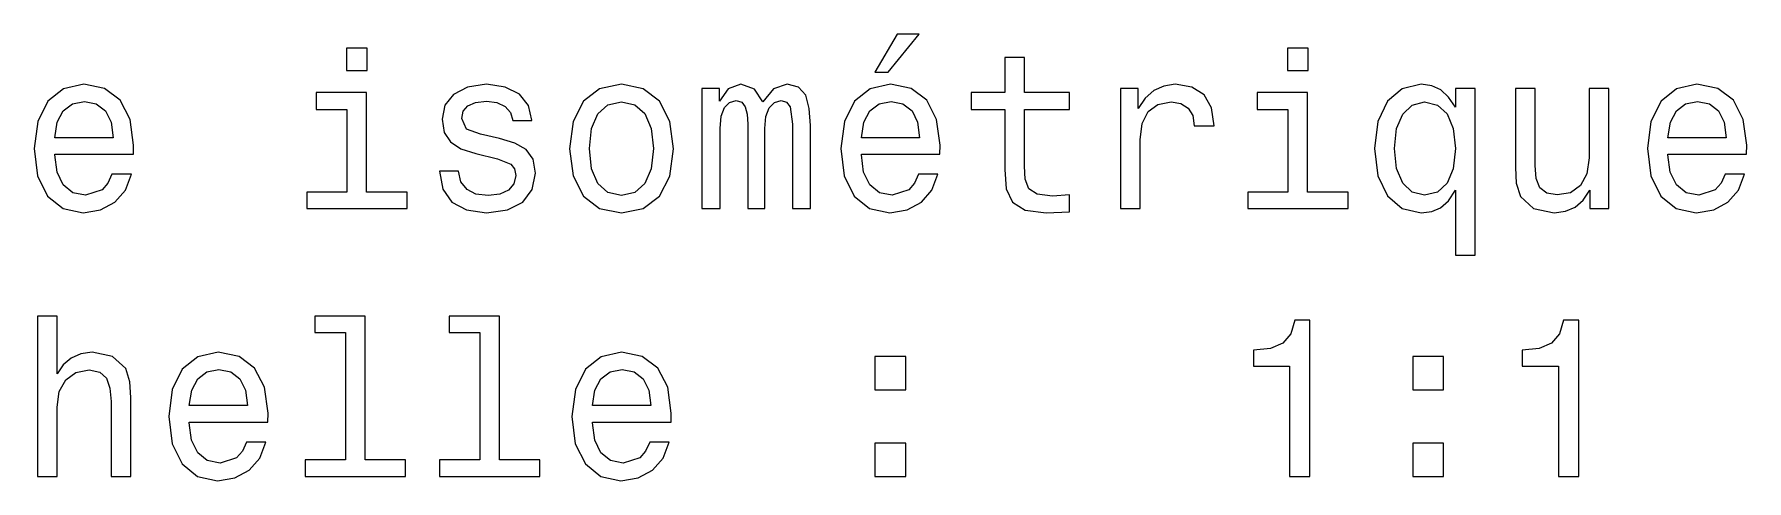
# Model space of a CAD drawing. Extents: x 0 to 297, y 0 to 210.
# Drawn here: x 77.6 to 116.27, y 96.1 to 106.17 of the extents above; entities that cross this region are included whole.
import ezdxf

# ---------------------------------------------------------------- set-up
doc = ezdxf.new("R2010")
doc.units = 0

msp = doc.modelspace()

# ---------------------------------------------------------------- linework, layer by layer
at = {"color": 7, "lineweight": 13}
for points in [[(96.584274, 105.315155), (96.881821, 105.315155), (97.582832, 106.172501), (97.088593, 106.172501)], [(85.115974, 105.859825), (84.646957, 105.859825), (84.646957, 105.355499), (85.115974, 105.355499)], [(99.519432, 104.477982), (99.519432, 103.121353), (99.54969, 102.682587), (99.690903, 102.379997), (99.97332, 102.203484), (100.452431, 102.142967), (100.976929, 102.168182), (100.976929, 102.551468), (100.593643, 102.521202), (100.245659, 102.561554), (100.059059, 102.68763), (99.978363, 102.899445), (99.963234, 103.196999), (99.963234, 104.477982), (100.976929, 104.477982), (100.976929, 104.856216), (99.963234, 104.856216), (99.963234, 105.64801), (99.519432, 105.64801), (99.519432, 104.856216), (98.752861, 104.856216), (98.752861, 104.477982)], [(106.368134, 105.859825), (105.899109, 105.859825), (105.899109, 105.355499), (106.368134, 105.355499)], [(78.060501, 103.464287), (79.835716, 103.464287), (79.840759, 103.671059), (79.760063, 104.25103), (79.538162, 104.684753), (79.185135, 104.946999), (78.716118, 105.042816), (78.257187, 104.941956), (77.90416, 104.659531), (77.677216, 104.2006), (77.596519, 103.595413), (77.672173, 102.975098), (77.899117, 102.521202), (78.247101, 102.238785), (78.700989, 102.142967), (79.09436, 102.208527), (79.41713, 102.379997), (79.65416, 102.652328), (79.790329, 103.015442), (79.351563, 103.015442), (79.260788, 102.813713), (79.129662, 102.662415), (78.756462, 102.541382), (78.469002, 102.596855), (78.252144, 102.773369), (78.110931, 103.060829), (78.060501, 103.449158)], [(85.100845, 102.611984), (85.100845, 104.856216), (83.961075, 104.856216), (83.961075, 104.477982), (84.657043, 104.477982), (84.657043, 102.611984), (83.74926, 102.611984), (83.74926, 102.238785), (86.018715, 102.238785), (86.018715, 102.611984)], [(88.106613, 103.817314), (87.677933, 103.918182), (87.360214, 104.034172), (87.254303, 104.271202), (87.284561, 104.43763), (87.390472, 104.55867), (87.561935, 104.634315), (87.809059, 104.664574), (88.046089, 104.634315), (88.232689, 104.543541), (88.353729, 104.407372), (88.40416, 104.225815), (88.837875, 104.225815), (88.837875, 104.235901), (88.76223, 104.563713), (88.555458, 104.820915), (88.232689, 104.9823), (87.809059, 105.042816), (87.380386, 104.9823), (87.067703, 104.815872), (86.871017, 104.568756), (86.810501, 104.256073), (86.855888, 103.953484), (86.997101, 103.741669), (87.229088, 103.59037), (87.566986, 103.484459), (88.061218, 103.363426), (88.363815, 103.237343), (88.444504, 103.136482), (88.474762, 102.985184), (88.429375, 102.798584), (88.308334, 102.657372), (88.111649, 102.566597), (87.849403, 102.536339), (87.572029, 102.566597), (87.3703, 102.672501), (87.234131, 102.843971), (87.17865, 103.081001), (86.749977, 103.081001), (86.820587, 102.677544), (87.027359, 102.38504), (87.355164, 102.208527), (87.809059, 102.142967), (88.283119, 102.208527), (88.631104, 102.38504), (88.842918, 102.667458), (88.918564, 103.035614), (88.863091, 103.35334), (88.706757, 103.570198), (88.449547, 103.711411)], [(89.685135, 103.59037), (89.765831, 102.975098), (89.997818, 102.521202), (90.365974, 102.238785), (90.860214, 102.142967), (91.349403, 102.238785), (91.71756, 102.516159), (91.949547, 102.970055), (92.035278, 103.59037), (91.949547, 104.205643), (91.71756, 104.664574), (91.349403, 104.941956), (90.860214, 105.042816), (90.365974, 104.941956), (89.997818, 104.659531), (89.765831, 104.205643)], [(92.675774, 102.238785), (93.084274, 102.238785), (93.084274, 104.049301), (93.109489, 104.32164), (93.185143, 104.518326), (93.301132, 104.634315), (93.452431, 104.67971), (93.573471, 104.639359), (93.65416, 104.538498), (93.694504, 104.367027), (93.709633, 104.140083), (93.709633, 102.238785), (94.092918, 102.238785), (94.092918, 104.049301), (94.118134, 104.316597), (94.193787, 104.513283), (94.314819, 104.634315), (94.466118, 104.67971), (94.587158, 104.639359), (94.667847, 104.538498), (94.718277, 104.140083), (94.718277, 102.238785), (95.126785, 102.238785), (95.126785, 104.109825), (95.101563, 104.498154), (95.020874, 104.7957), (94.859489, 104.977257), (94.597244, 105.042816), (94.289604, 104.941956), (94.052574, 104.649445), (93.865974, 104.936913), (93.553299, 105.042816), (93.265831, 104.941956), (93.069145, 104.659531), (93.069145, 104.946999), (92.675774, 104.946999)], [(96.276642, 103.464287), (98.051849, 103.464287), (98.0569, 103.671059), (97.976204, 104.25103), (97.754303, 104.684753), (97.401276, 104.946999), (96.932259, 105.042816), (96.473328, 104.941956), (96.1203, 104.659531), (95.893356, 104.2006), (95.81266, 103.595413), (95.888306, 102.975098), (96.11525, 102.521202), (96.463242, 102.238785), (96.91713, 102.142967), (97.310501, 102.208527), (97.63327, 102.379997), (97.8703, 102.652328), (98.006462, 103.015442), (97.567703, 103.015442), (97.476929, 102.813713), (97.345802, 102.662415), (96.972603, 102.541382), (96.685135, 102.596855), (96.468277, 102.773369), (96.327072, 103.060829), (96.276642, 103.449158)], [(102.126778, 102.238785), (102.570587, 102.238785), (102.570587, 103.787056), (102.615974, 104.160255), (102.752136, 104.427544), (102.974045, 104.588928), (103.271591, 104.644402), (103.4935, 104.6091), (103.65992, 104.50824), (103.760788, 104.336769), (103.796089, 104.104782), (104.244934, 104.104782), (104.184418, 104.513283), (104.01799, 104.805786), (103.740616, 104.9823), (103.362366, 105.042816), (103.105164, 105.002472), (102.883263, 104.901611), (102.686577, 104.730141), (102.530235, 104.498154), (102.530235, 104.946999), (102.126778, 104.946999)], [(106.353004, 102.611984), (106.353004, 104.856216), (105.213234, 104.856216), (105.213234, 104.477982), (105.909195, 104.477982), (105.909195, 102.611984), (105.001419, 102.611984), (105.001419, 102.238785), (107.270874, 102.238785), (107.270874, 102.611984)], [(109.696663, 104.528412), (109.540321, 104.755356), (109.363815, 104.91674), (109.157036, 105.007515), (108.920006, 105.042816), (108.491333, 104.941956), (108.158478, 104.659531), (107.94162, 104.205643), (107.865967, 103.595413), (107.94162, 102.980141), (108.158478, 102.526245), (108.491333, 102.238785), (108.920006, 102.142967), (109.157036, 102.173225), (109.358765, 102.258957), (109.535278, 102.415298), (109.696663, 102.652328), (109.696663, 101.189796), (110.140472, 101.189796), (110.140472, 104.946999), (109.696663, 104.946999)], [(113.156311, 104.946999), (112.712509, 104.946999), (112.712509, 103.383598), (112.662079, 103.020485), (112.515823, 102.75824), (112.288879, 102.596855), (111.991333, 102.546425), (111.754303, 102.586769), (111.602997, 102.707802), (111.517265, 102.914574), (111.497093, 103.207085), (111.497093, 104.946999), (111.053291, 104.946999), (111.053291, 103.16674), (111.06842, 102.80867), (111.164246, 102.511116), (111.456749, 102.238785), (111.925766, 102.142967), (112.177933, 102.178268), (112.394791, 102.269043), (112.58139, 102.425385), (112.732681, 102.652328), (112.732681, 102.238785), (113.156311, 102.238785)], [(114.492767, 103.464287), (116.26799, 103.464287), (116.273026, 103.671059), (116.192337, 104.25103), (115.970436, 104.684753), (115.617409, 104.946999), (115.148392, 105.042816), (114.689453, 104.941956), (114.336426, 104.659531), (114.109482, 104.2006), (114.028793, 103.595413), (114.104446, 102.975098), (114.33139, 102.521202), (114.679367, 102.238785), (115.133255, 102.142967), (115.526634, 102.208527), (115.849396, 102.379997), (116.086426, 102.652328), (116.222595, 103.015442), (115.783836, 103.015442), (115.693054, 102.813713), (115.561935, 102.662415), (115.188736, 102.541382), (114.901276, 102.596855), (114.684418, 102.773369), (114.543198, 103.060829), (114.492767, 103.449158)], [(78.060501, 103.837486), (78.115974, 104.185471), (78.252144, 104.442673), (78.458916, 104.599014), (78.731247, 104.654488), (78.998535, 104.599014), (79.205315, 104.442673), (79.33139, 104.185471), (79.376785, 103.837486)], [(90.13903, 103.595413), (90.184418, 104.049301), (90.32563, 104.377113), (90.552574, 104.578842), (90.860214, 104.649445), (91.162804, 104.578842), (91.389748, 104.382156), (91.53096, 104.049301), (91.58139, 103.595413), (91.53096, 103.136482), (91.389748, 102.803627), (91.162804, 102.601898), (90.860214, 102.536339), (90.552574, 102.601898), (90.32563, 102.803627), (90.184418, 103.136482)], [(96.276642, 103.837486), (96.332115, 104.185471), (96.468277, 104.442673), (96.675049, 104.599014), (96.947388, 104.654488), (97.214676, 104.599014), (97.421448, 104.442673), (97.547531, 104.185471), (97.592918, 103.837486)], [(108.319862, 103.595413), (108.36525, 104.044258), (108.506462, 104.37207), (108.718277, 104.573799), (108.995651, 104.644402), (109.288162, 104.573799), (109.510063, 104.377113), (109.64119, 104.049301), (109.69162, 103.595413), (109.64119, 103.136482), (109.510063, 102.80867), (109.288162, 102.606941), (108.995651, 102.541382), (108.718277, 102.606941), (108.506462, 102.80867), (108.36525, 103.141525)], [(114.492767, 103.837486), (114.548248, 104.185471), (114.684418, 104.442673), (114.89119, 104.599014), (115.163521, 104.654488), (115.430817, 104.599014), (115.637589, 104.442673), (115.763664, 104.185471), (115.809052, 103.837486)], [(77.672173, 96.191956), (78.115974, 96.191956), (78.115974, 97.755356), (78.161362, 98.113426), (78.307617, 98.375671), (78.534561, 98.537056), (78.837158, 98.597572), (79.079231, 98.547142), (79.23053, 98.410973), (79.306175, 98.184029), (79.33139, 97.881439), (79.33139, 96.191956), (79.775192, 96.191956), (79.775192, 97.972214), (79.75502, 98.330284), (79.664246, 98.627838), (79.366692, 98.900169), (78.902718, 98.995987), (78.650558, 98.960686), (78.433701, 98.864868), (78.252144, 98.71357), (78.115974, 98.506798), (78.115974, 99.812996), (77.672173, 99.812996)], [(84.626785, 99.439796), (84.626785, 96.565155), (83.713959, 96.565155), (83.713959, 96.191956), (85.978363, 96.191956), (85.978363, 96.565155), (85.070587, 96.565155), (85.070587, 99.812996), (83.930817, 99.812996), (83.930817, 99.439796)], [(87.662804, 99.439796), (87.662804, 96.565155), (86.749977, 96.565155), (86.749977, 96.191956), (89.014389, 96.191956), (89.014389, 96.565155), (88.106613, 96.565155), (88.106613, 99.812996), (86.966843, 99.812996), (86.966843, 99.439796)], [(105.949547, 96.191956), (106.408478, 96.191956), (106.408478, 99.717171), (106.065536, 99.717171), (105.974762, 99.409538), (105.793205, 99.202759), (105.515823, 99.081726), (105.132538, 99.041382), (105.132538, 98.683311), (105.949547, 98.683311)], [(112.021591, 96.191956), (112.480522, 96.191956), (112.480522, 99.717171), (112.137589, 99.717171), (112.046806, 99.409538), (111.86525, 99.202759), (111.587875, 99.081726), (111.20459, 99.041382), (111.20459, 98.683311), (112.021591, 98.683311)], [(81.096519, 97.417458), (82.871735, 97.417458), (82.876785, 97.624229), (82.796089, 98.204201), (82.574188, 98.637924), (82.221161, 98.900169), (81.752144, 98.995987), (81.293205, 98.895126), (80.940186, 98.612701), (80.713234, 98.15377), (80.632545, 97.548584), (80.708191, 96.928268), (80.935135, 96.474373), (81.283119, 96.191956), (81.737015, 96.096138), (82.130386, 96.161697), (82.453148, 96.333168), (82.690186, 96.605499), (82.826347, 96.968613), (82.387589, 96.968613), (82.296814, 96.766884), (82.165688, 96.615585), (81.792488, 96.494553), (81.50502, 96.550026), (81.288162, 96.72654), (81.146957, 97.014), (81.096519, 97.402328)], [(90.20459, 97.417458), (91.979805, 97.417458), (91.984848, 97.624229), (91.90416, 98.204201), (91.682259, 98.637924), (91.329231, 98.900169), (90.860214, 98.995987), (90.401276, 98.895126), (90.048248, 98.612701), (89.821304, 98.15377), (89.740616, 97.548584), (89.816261, 96.928268), (90.043205, 96.474373), (90.39119, 96.191956), (90.845078, 96.096138), (91.238449, 96.161697), (91.561218, 96.333168), (91.798248, 96.605499), (91.934418, 96.968613), (91.495659, 96.968613), (91.404877, 96.766884), (91.273758, 96.615585), (90.900558, 96.494553), (90.613091, 96.550026), (90.396233, 96.72654), (90.25502, 97.014), (90.20459, 97.402328)], [(96.584274, 98.148727), (97.280243, 98.148727), (97.280243, 98.900169), (96.584274, 98.900169)], [(108.728363, 98.148727), (109.424332, 98.148727), (109.424332, 98.900169), (108.728363, 98.900169)], [(81.096519, 97.790657), (81.152, 98.138641), (81.288162, 98.395844), (81.494934, 98.552185), (81.767273, 98.607658), (82.034561, 98.552185), (82.241333, 98.395844), (82.367416, 98.138641), (82.412804, 97.790657)], [(90.20459, 97.790657), (90.260071, 98.138641), (90.396233, 98.395844), (90.603004, 98.552185), (90.875343, 98.607658), (91.142632, 98.552185), (91.349403, 98.395844), (91.475487, 98.138641), (91.520874, 97.790657)], [(96.584274, 96.191956), (97.280243, 96.191956), (97.280243, 96.943398), (96.584274, 96.943398)], [(108.728363, 96.191956), (109.424332, 96.191956), (109.424332, 96.943398), (108.728363, 96.943398)]]:
    msp.add_lwpolyline(points, close=True, dxfattribs=at)

doc.saveas('drawing.dxf')
